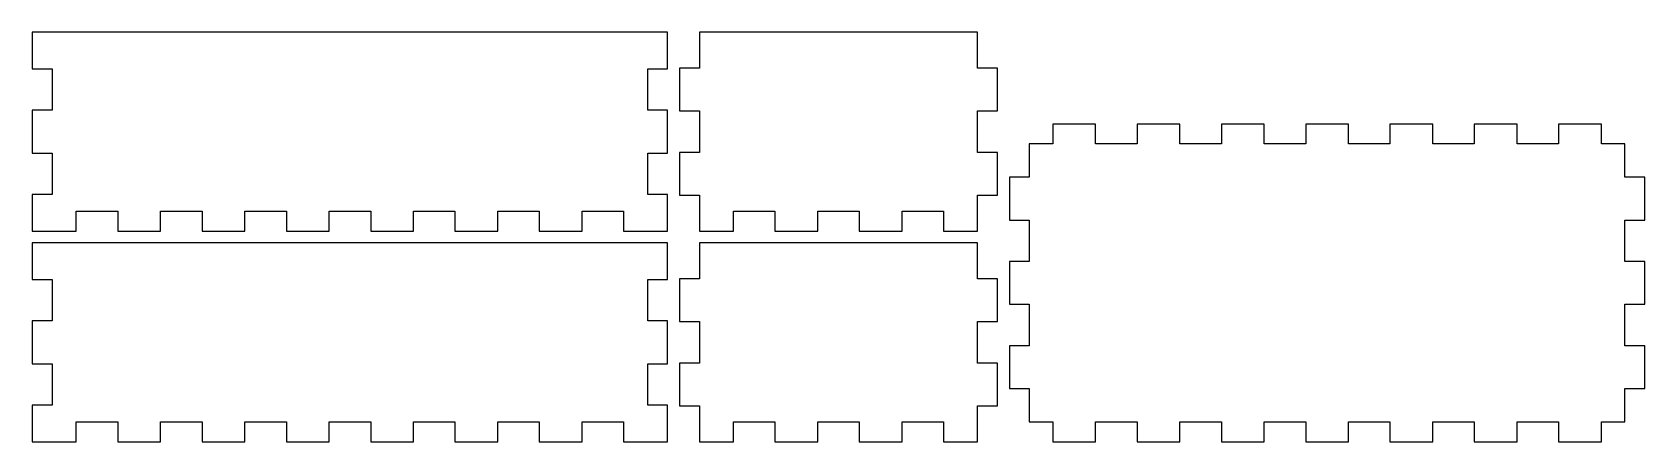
# Model space of a CAD drawing. Header units: millimetres. Extents: x 0 to 406, y 3 to 106.
import ezdxf

# ---------------------------------------------------------------- set-up
doc = ezdxf.new("R2010")
doc.units = ezdxf.units.MM

msp = doc.modelspace()

# ---------------------------------------------------------------- linework, layer by layer
at = {"layer": 'back_outsideCutPath'}
for p, q in [((160.16, 106.32), (0, 106.32)), ((0, 106.32), (0, 97.0975)), ((160.16, 97.0975), (160.16, 106.32)), ((0, 97.0975), (5, 97.0975)), ((5, 97.0975), (5, 86.6325)), ((155.16, 86.6325), (155.16, 97.0975)), ((155.16, 97.0975), (160.16, 97.0975)), ((5, 86.6325), (0, 86.6325)), ((0, 86.6325), (0, 75.8475)), ((160.16, 86.6325), (155.16, 86.6325)), ((160.16, 75.8475), (160.16, 86.6325)), ((0, 75.8475), (5, 75.8475)), ((5, 75.8475), (5, 65.3825)), ((155.16, 65.3825), (155.16, 75.8475)), ((155.16, 75.8475), (160.16, 75.8475)), ((5, 65.3825), (0, 65.3825)), ((0, 65.3825), (0, 56.16)), ((160.16, 65.3825), (155.16, 65.3825)), ((160.16, 56.16), (160.16, 65.3825)), ((11.0975, 61.16), (21.5625, 61.16)), ((11.0975, 56.16), (11.0975, 61.16)), ((21.5625, 61.16), (21.5625, 56.16)), ((32.3475, 56.16), (32.3475, 61.16)), ((32.3475, 61.16), (42.8125, 61.16)), ((42.8125, 61.16), (42.8125, 56.16)), ((53.5975, 56.16), (53.5975, 61.16)), ((53.5975, 61.16), (64.0625, 61.16)), ((64.0625, 61.16), (64.0625, 56.16)), ((74.8475, 56.16), (74.8475, 61.16)), ((74.8475, 61.16), (85.3125, 61.16)), ((85.3125, 61.16), (85.3125, 56.16)), ((96.0975, 56.16), (96.0975, 61.16)), ((96.0975, 61.16), (106.5625, 61.16)), ((106.5625, 61.16), (106.5625, 56.16)), ((117.3475, 56.16), (117.3475, 61.16)), ((117.3475, 61.16), (127.8125, 61.16)), ((127.8125, 61.16), (127.8125, 56.16)), ((138.5975, 56.16), (138.5975, 61.16)), ((138.5975, 61.16), (149.0625, 61.16)), ((149.0625, 61.16), (149.0625, 56.16)), ((0, 56.16), (11.0975, 56.16)), ((21.5625, 56.16), (32.3475, 56.16)), ((42.8125, 56.16), (53.5975, 56.16)), ((64.0625, 56.16), (74.8475, 56.16)), ((85.3125, 56.16), (96.0975, 56.16)), ((106.5625, 56.16), (117.3475, 56.16)), ((127.8125, 56.16), (138.5975, 56.16)), ((149.0625, 56.16), (160.16, 56.16))]:
    msp.add_line(p, q, dxfattribs=at)
at = {"layer": 'bottom_outsideCutPath'}
for p, q in [((268.0425, 83.16), (257.2575, 83.16)), ((257.2575, 83.16), (257.2575, 78.16)), ((268.0425, 78.16), (268.0425, 83.16)), ((289.2925, 83.16), (278.5075, 83.16)), ((278.5075, 83.16), (278.5075, 78.16)), ((289.2925, 78.16), (289.2925, 83.16)), ((310.5425, 83.16), (299.7575, 83.16)), ((299.7575, 83.16), (299.7575, 78.16)), ((310.5425, 78.16), (310.5425, 83.16)), ((331.7925, 83.16), (321.0075, 83.16)), ((321.0075, 83.16), (321.0075, 78.16)), ((331.7925, 78.16), (331.7925, 83.16)), ((353.0425, 83.16), (342.2575, 83.16)), ((342.2575, 83.16), (342.2575, 78.16)), ((353.0425, 78.16), (353.0425, 83.16)), ((374.2925, 83.16), (363.5075, 83.16)), ((363.5075, 83.16), (363.5075, 78.16)), ((374.2925, 78.16), (374.2925, 83.16)), ((395.5425, 83.16), (384.7575, 83.16)), ((384.7575, 83.16), (384.7575, 78.16)), ((395.5425, 78.16), (395.5425, 83.16)), ((257.2575, 78.16), (251.32, 78.16)), ((251.32, 78.16), (251.32, 69.7225)), ((278.5075, 78.16), (268.0425, 78.16)), ((299.7575, 78.16), (289.2925, 78.16)), ((321.0075, 78.16), (310.5425, 78.16)), ((342.2575, 78.16), (331.7925, 78.16)), ((363.5075, 78.16), (353.0425, 78.16)), ((384.7575, 78.16), (374.2925, 78.16)), ((401.48, 78.16), (395.5425, 78.16)), ((401.48, 69.7225), (401.48, 78.16)), ((251.32, 69.7225), (246.32, 69.7225)), ((246.32, 69.7225), (246.32, 58.9375)), ((406.48, 69.7225), (401.48, 69.7225)), ((406.48, 58.9375), (406.48, 69.7225)), ((246.32, 58.9375), (251.32, 58.9375)), ((251.32, 58.9375), (251.32, 48.4725)), ((401.48, 48.4725), (401.48, 58.9375)), ((401.48, 58.9375), (406.48, 58.9375)), ((251.32, 48.4725), (246.32, 48.4725)), ((246.32, 48.4725), (246.32, 37.6875)), ((406.48, 48.4725), (401.48, 48.4725)), ((406.48, 37.6875), (406.48, 48.4725)), ((246.32, 37.6875), (251.32, 37.6875)), ((251.32, 37.6875), (251.32, 27.2225)), ((401.48, 27.2225), (401.48, 37.6875)), ((401.48, 37.6875), (406.48, 37.6875)), ((251.32, 27.2225), (246.32, 27.2225)), ((246.32, 27.2225), (246.32, 16.4375)), ((406.48, 27.2225), (401.48, 27.2225)), ((406.48, 16.4375), (406.48, 27.2225)), ((246.32, 16.4375), (251.32, 16.4375)), ((251.32, 16.4375), (251.32, 8)), ((401.48, 8), (401.48, 16.4375)), ((401.48, 16.4375), (406.48, 16.4375)), ((251.32, 8), (257.2575, 8)), ((257.2575, 8), (257.2575, 3)), ((268.0425, 8), (278.5075, 8)), ((268.0425, 3), (268.0425, 8)), ((278.5075, 8), (278.5075, 3)), ((289.2925, 3), (289.2925, 8)), ((289.2925, 8), (299.7575, 8)), ((299.7575, 8), (299.7575, 3)), ((310.5425, 3), (310.5425, 8)), ((310.5425, 8), (321.0075, 8)), ((321.0075, 8), (321.0075, 3)), ((331.7925, 3), (331.7925, 8)), ((331.7925, 8), (342.2575, 8)), ((342.2575, 8), (342.2575, 3)), ((353.0425, 3), (353.0425, 8)), ((353.0425, 8), (363.5075, 8)), ((363.5075, 8), (363.5075, 3)), ((374.2925, 3), (374.2925, 8)), ((374.2925, 8), (384.7575, 8)), ((384.7575, 8), (384.7575, 3)), ((395.5425, 3), (395.5425, 8)), ((395.5425, 8), (401.48, 8)), ((257.2575, 3), (268.0425, 3)), ((278.5075, 3), (289.2925, 3)), ((299.7575, 3), (310.5425, 3)), ((321.0075, 3), (331.7925, 3)), ((342.2575, 3), (353.0425, 3)), ((363.5075, 3), (374.2925, 3)), ((384.7575, 3), (395.5425, 3))]:
    msp.add_line(p, q, dxfattribs=at)
at = {"layer": 'front_outsideCutPath'}
for p, q in [((160.16, 53.16), (0, 53.16)), ((0, 53.16), (0, 43.9375)), ((160.16, 43.9375), (160.16, 53.16)), ((0, 43.9375), (5, 43.9375)), ((5, 43.9375), (5, 33.4725)), ((155.16, 33.4725), (155.16, 43.9375)), ((155.16, 43.9375), (160.16, 43.9375)), ((5, 33.4725), (0, 33.4725)), ((0, 33.4725), (0, 22.6875)), ((160.16, 33.4725), (155.16, 33.4725)), ((160.16, 22.6875), (160.16, 33.4725)), ((0, 22.6875), (5, 22.6875)), ((5, 22.6875), (5, 12.2225)), ((155.16, 12.2225), (155.16, 22.6875)), ((155.16, 22.6875), (160.16, 22.6875)), ((5, 12.2225), (0, 12.2225)), ((0, 12.2225), (0, 3)), ((160.16, 12.2225), (155.16, 12.2225)), ((160.16, 3), (160.16, 12.2225)), ((11.0975, 8), (21.5625, 8)), ((11.0975, 3), (11.0975, 8)), ((21.5625, 8), (21.5625, 3)), ((32.3475, 3), (32.3475, 8)), ((32.3475, 8), (42.8125, 8)), ((42.8125, 8), (42.8125, 3)), ((53.5975, 3), (53.5975, 8)), ((53.5975, 8), (64.0625, 8)), ((64.0625, 8), (64.0625, 3)), ((74.8475, 3), (74.8475, 8)), ((74.8475, 8), (85.3125, 8)), ((85.3125, 8), (85.3125, 3)), ((96.0975, 3), (96.0975, 8)), ((96.0975, 8), (106.5625, 8)), ((106.5625, 8), (106.5625, 3)), ((117.3475, 3), (117.3475, 8)), ((117.3475, 8), (127.8125, 8)), ((127.8125, 8), (127.8125, 3)), ((138.5975, 3), (138.5975, 8)), ((138.5975, 8), (149.0625, 8)), ((149.0625, 8), (149.0625, 3)), ((0, 3), (11.0975, 3)), ((21.5625, 3), (32.3475, 3)), ((42.8125, 3), (53.5975, 3)), ((64.0625, 3), (74.8475, 3)), ((85.3125, 3), (96.0975, 3)), ((106.5625, 3), (117.3475, 3)), ((127.8125, 3), (138.5975, 3)), ((149.0625, 3), (160.16, 3))]:
    msp.add_line(p, q, dxfattribs=at)
at = {"layer": 'left_outsideCutPath'}
for p, q in [((238.32, 53.16), (168.16, 53.16)), ((168.16, 53.16), (168.16, 44.0975)), ((238.32, 44.0975), (238.32, 53.16)), ((168.16, 44.0975), (163.16, 44.0975)), ((163.16, 44.0975), (163.16, 33.3125)), ((243.32, 44.0975), (238.32, 44.0975)), ((243.32, 33.3125), (243.32, 44.0975)), ((163.16, 33.3125), (168.16, 33.3125)), ((168.16, 33.3125), (168.16, 22.8475)), ((238.32, 22.8475), (238.32, 33.3125)), ((238.32, 33.3125), (243.32, 33.3125)), ((168.16, 22.8475), (163.16, 22.8475)), ((163.16, 22.8475), (163.16, 12.0625)), ((243.32, 22.8475), (238.32, 22.8475)), ((243.32, 12.0625), (243.32, 22.8475)), ((163.16, 12.0625), (168.16, 12.0625)), ((168.16, 12.0625), (168.16, 3)), ((238.32, 3), (238.32, 12.0625)), ((238.32, 12.0625), (243.32, 12.0625)), ((176.7575, 8), (187.2225, 8)), ((176.7575, 3), (176.7575, 8)), ((187.2225, 8), (187.2225, 3)), ((198.0075, 3), (198.0075, 8)), ((198.0075, 8), (208.4725, 8)), ((208.4725, 8), (208.4725, 3)), ((219.2575, 3), (219.2575, 8)), ((219.2575, 8), (229.7225, 8)), ((229.7225, 8), (229.7225, 3)), ((168.16, 3), (176.7575, 3)), ((187.2225, 3), (198.0075, 3)), ((208.4725, 3), (219.2575, 3)), ((229.7225, 3), (238.32, 3))]:
    msp.add_line(p, q, dxfattribs=at)
at = {"layer": 'right_outsideCutPath'}
for p, q in [((238.32, 106.32), (168.16, 106.32)), ((168.16, 106.32), (168.16, 97.2575)), ((238.32, 97.2575), (238.32, 106.32)), ((168.16, 97.2575), (163.16, 97.2575)), ((163.16, 97.2575), (163.16, 86.4725)), ((243.32, 97.2575), (238.32, 97.2575)), ((243.32, 86.4725), (243.32, 97.2575)), ((163.16, 86.4725), (168.16, 86.4725)), ((168.16, 86.4725), (168.16, 76.0075)), ((238.32, 76.0075), (238.32, 86.4725)), ((238.32, 86.4725), (243.32, 86.4725)), ((168.16, 76.0075), (163.16, 76.0075)), ((163.16, 76.0075), (163.16, 65.2225)), ((243.32, 76.0075), (238.32, 76.0075)), ((243.32, 65.2225), (243.32, 76.0075)), ((163.16, 65.2225), (168.16, 65.2225)), ((168.16, 65.2225), (168.16, 56.16)), ((238.32, 56.16), (238.32, 65.2225)), ((238.32, 65.2225), (243.32, 65.2225)), ((176.7575, 61.16), (187.2225, 61.16)), ((176.7575, 56.16), (176.7575, 61.16)), ((187.2225, 61.16), (187.2225, 56.16)), ((198.0075, 56.16), (198.0075, 61.16)), ((198.0075, 61.16), (208.4725, 61.16)), ((208.4725, 61.16), (208.4725, 56.16)), ((219.2575, 56.16), (219.2575, 61.16)), ((219.2575, 61.16), (229.7225, 61.16)), ((229.7225, 61.16), (229.7225, 56.16)), ((168.16, 56.16), (176.7575, 56.16)), ((187.2225, 56.16), (198.0075, 56.16)), ((208.4725, 56.16), (219.2575, 56.16)), ((229.7225, 56.16), (238.32, 56.16))]:
    msp.add_line(p, q, dxfattribs=at)

doc.saveas('drawing.dxf')
